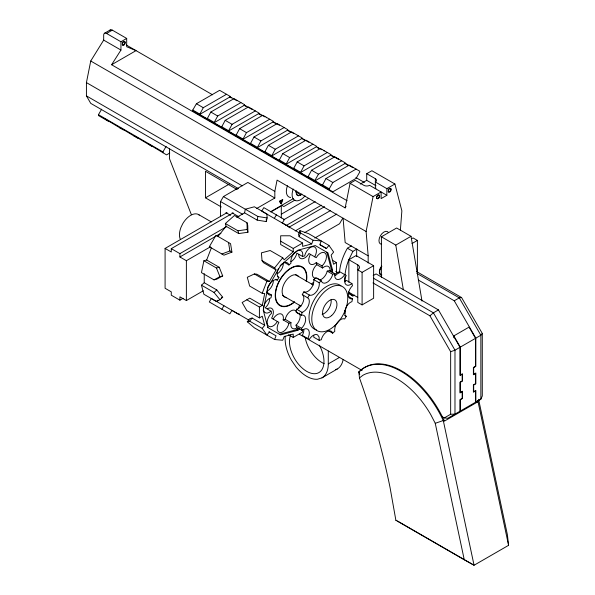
<?xml version="1.0" encoding="UTF-8"?>
<svg xmlns="http://www.w3.org/2000/svg" width="595" height="595" viewBox="0 0 595 595"><rect width="100%" height="100%" fill="white"/><g stroke="black" fill="none" stroke-linecap="round" stroke-linejoin="round"><path stroke-width="0.89" d="M220.537 216.491L220.552 201.556L223.422 196.573L247.862 182.449L274.83 198.016L274.83 191.374L277.077 180.107L366.103 231.507L368.171 255.835L368.171 263.035M453.829 337.715L453.829 335.907L469.076 327.101L475.546 338.31L475.546 366.215L473.397 367.457L473.397 374.761L475.546 373.519L475.546 383.649L473.389 384.898L473.389 392.202L475.546 390.952L475.546 402.25M416.656 271.61L461.571 297.537L482.292 333.438L482.292 395.987L480.864 399.178L447.79 418.278L444.309 417.913L441.996 416.582M400.376 230.198L401.87 210.861L394.902 184.011L371.89 170.728L366.728 173.703L366.728 180.345L375.356 185.328A4.068 2.35 0 0 1 376.003 185.811M313.87 335.61L313.699 337.164L319.165 340.325L321.3 339.752L321.791 338.101A8.494 4.901 -60 0 1 332.188 332.099L332.679 333.178L334.814 331.289L334.65 329.92A8.494 4.901 -60 0 1 343.657 318.719L344.669 319.032L346.238 316.317L345.457 315.595A8.494 4.901 -60 0 1 344.855 310.687M319.165 340.325L319.128 337.09L317.574 334.873A8.494 4.901 -60 0 0 310.33 337.96L309.311 339.44L302.282 335.387L303.063 333.765A8.494 4.901 -60 0 0 303.867 329.831M319.976 279.903A8.494 4.901 -60 0 0 326.729 272.77L327.213 271.127L329.355 270.554L334.814 273.707L334.65 275.269A8.494 4.901 -60 0 0 343.657 276.073L344.669 274.592M238.536 188.689L90.737 103.359L86.424 95.884L86.424 82.601L90.737 61.01L103.679 40.103L103.679 35.12A4.068 2.35 60 0 1 106.557 33.454L112.306 30.137L126.69 38.437L126.69 46.745L136.039 50.627L111.592 64.743L347.145 200.738M90.737 61.01L345.159 207.893L350.068 183.32L355.222 180.345L363.85 185.328A4.068 2.35 0 0 0 369.607 185.328L386.862 195.294L386.862 188.652L375.356 182.003A4.068 2.35 0 0 0 375.356 178.686L366.728 173.703M366.103 231.507L373.08 196.61L381.112 191.969L381.112 198.611L386.862 195.294M203.884 260.759L201.452 272.629L214.022 279.881L216.796 279.137L222.701 275.909L219.228 267.267L206.658 260.015L203.884 260.759L216.446 268.01L219.927 276.653L222.701 275.909M244.575 212.846L245.319 209.209L254.385 206.785L266.947 214.036L267.11 217.963L266.367 221.6L257.137 220.105L244.575 212.846L236.75 217.368M257.137 220.105L257.88 216.468L223.422 196.573M246.836 299.806L259.405 307.057L262.276 305.399L264.708 293.528L262.216 293.305L249.647 286.046L247.304 277.292L254.34 273.953L256.832 274.176L269.401 281.428L276.035 269.937L274.6 267.884L262.031 260.632L261.406 252.868L270.16 250.517L282.729 257.776L284.165 259.822L293.231 251.782L293.231 248.457L280.669 241.206M267.214 289.676A8.494 4.901 -60 0 0 271.573 295.061L271.015 297.76A8.494 4.901 -60 0 0 263.823 306.247M296.355 190.883L296.042 192.408L296.667 194.751L298.378 195.733L300.713 195.108L301.881 194.074M334.814 273.707L332.679 274.28L332.188 275.924A8.494 4.901 -60 0 1 321.791 281.933L321.3 280.847L315.841 277.694L313.699 279.591L313.87 280.959A8.494 4.901 -60 0 1 304.863 292.16L303.852 291.847L302.282 294.555L303.063 295.276A8.494 4.901 -60 0 1 297.864 308.679L296.593 309.221L296.02 312.018L301.487 315.171L302.669 315.053A8.494 4.901 -60 0 1 302.669 327.064L301.487 328.306L302.059 330.448L303.324 329.518A8.494 4.901 -60 0 1 308.53 336.919L307.749 338.54M301.487 315.171L302.059 312.375L303.324 311.832A8.494 4.901 -60 0 0 308.53 298.43L302.282 294.555M331.125 271.223L331.46 269.557L326.819 252.228M332.084 272.711L332.598 270.219L327.949 252.882L315.261 245.557L297.924 250.197L280.587 265.571L267.899 287.549L263.25 310.255L267.899 327.585M348.596 296.608L352.493 298.861L351.92 301.658L350.656 302.193A8.494 4.901 -60 0 0 345.457 308.664M282.38 199.548L280.937 203.706L279.501 201.214L282.737 199.756L281.301 203.914L279.501 201.214M206.658 260.015L211.351 247.914M262.216 293.305L266.91 281.204L269.401 281.428M299.932 230.622L298.489 234.333L299.121 236.676L311.683 243.935L313.126 240.224L321.255 240.953L319.812 244.657L326.454 248.494L328.946 245.393L308.686 233.701L299.932 230.622L300.557 232.972L299.121 236.676M269.401 331.98L266.91 335.074L262.216 328.403L264.708 325.301L252.139 318.05L249.796 318.675L247.304 321.776L254.34 327.823L274.6 339.514L276.035 335.811L268.962 331.742M356.896 249.052L352.872 251.38L348.529 260.417A38.645 22.312 -60 0 0 345.018 274.927M108.982 121.633L98.465 115.564L98.465 114.686L101.648 109.175M162.926 152.781L162.926 151.904L166.109 146.385M341.694 160.784L318.466 174.194L314.822 180.493L322.349 185.276L325.986 178.537L349.213 165.127L359.73 171.196L359.73 172.074L356.085 178.381L332.858 191.791L192.78 110.915L192.78 110.03L196.417 103.731L219.644 90.321L230.153 96.39L230.153 96.829L199.652 114.441L203.289 107.695L226.517 94.285M199.652 114.441L207.172 118.784L210.816 112.038L234.043 98.629L244.552 104.698L244.552 105.144L214.051 122.756L217.688 116.01L240.916 102.6M214.051 122.756L221.571 127.092L225.208 120.354L248.435 106.944L258.951 113.013L258.951 113.452L228.443 131.064L232.087 124.325L255.314 110.908M228.443 131.064L235.97 135.407L239.607 128.661L262.834 115.252L273.343 121.328L273.343 121.767L242.842 139.379L246.479 132.633L269.706 119.223M242.842 139.379L250.361 143.722L254.005 136.976L277.233 123.567L287.742 129.636L287.742 130.074L257.241 147.686L260.878 140.948L284.105 127.538M257.241 147.686L264.76 152.03L268.397 145.292L291.624 131.874L302.141 137.951L302.141 138.39L271.632 156.002L275.277 149.256L298.504 135.846M271.632 156.002L279.159 160.345L282.796 153.599L306.023 140.189L316.533 146.258L316.533 146.697L286.031 164.309L289.668 157.571L312.896 144.161M286.031 164.309L293.551 168.653L297.195 161.914L320.422 148.505L330.932 154.574L330.932 155.012L300.43 172.624L304.067 165.879L327.295 152.469M221.883 309.244L223.921 305.718M274.332 218.402L276.37 214.877M300.43 172.624L307.95 176.968L311.587 170.222L334.814 156.812L345.331 162.881L345.331 163.32L314.822 180.932M231.931 310.345L229.901 313.87L209.321 301.985L211.351 298.467L248.807 320.088M282.342 223.028L284.38 219.503L263.801 207.625L261.77 211.143L299.783 233.099M329.221 189.686L329.221 188.808L332.858 182.501L356.085 169.092M267.482 288.352A8.494 4.901 -60 0 1 277.367 280.111L278.884 277.493A8.494 4.901 -60 0 1 278.527 268.338M345.159 207.893L346.052 206.339M342.423 218.774L339.544 223.757L314.777 238.059M307.749 297.708L309.311 295.001L310.33 295.313A8.494 4.901 -60 0 0 319.337 284.113L319.165 282.744L313.699 279.591M111.592 64.743L120.941 50.062L120.941 41.762L106.557 33.454M482.292 333.438L480.864 335.238L475.836 338.146L475.836 366.379L473.68 367.621L473.68 374.262L475.836 373.02L475.836 383.812L473.68 385.062L473.68 391.703L475.836 390.461L475.874 402.056L480.864 399.178L480.864 335.238L459.295 297.872L416.916 273.41M217.993 236.423L226.122 226.308L225.379 223.527L234.445 215.487L247.007 222.746L247.751 225.52L247.914 232.251L238.684 233.56L226.122 226.308M274.6 267.884L282.729 257.776M247.304 321.776L249.647 321.144L252.139 318.05M302.059 330.448L296.593 327.287L296.02 325.153L297.203 323.911A8.494 4.901 -60 0 0 299.404 313.171M204.234 282.722L216.796 289.973L222.701 297.217L219.927 299.687L216.446 301.509L203.884 294.25L201.452 285.183L204.234 282.722L204.234 273.693M201.452 285.183L214.022 292.442L216.796 289.973M216.446 301.509L217.837 300.274M280.126 265.868A8.494 4.901 -60 0 1 288.925 264.998L290.992 263.168A8.494 4.901 -60 0 1 296.786 251.09A8.494 4.901 -60 0 1 302.587 256.467L304.655 255.917A8.494 4.901 -60 0 1 313.453 246.628A8.494 4.901 -60 0 1 314.696 256.817M319.165 282.744L321.3 280.847M279.457 334.256L296.786 329.615L298.69 327.927M267.378 327.287L280.587 334.918L297.924 330.27L299.828 328.581M372.983 282.93L429.932 315.811L433.405 312.821L438.441 309.913L460.009 347.279L460.009 375.512L462.174 374.27L462.174 380.912L460.009 382.154L460.009 392.953L462.174 391.703L462.174 398.345L460.009 399.595L460.009 411.219M464.271 559.783L395.876 520.29L390.082 487.684A562.119 324.543 60 0 0 362.653 386.988L359.484 377.937L362.794 375.356A67.83 39.158 60 0 1 430.743 414.589L435.25 423.305L464.271 559.783L474.059 565.25L508.576 545.325L507.416 534.868L478.588 399.305M345.189 281.353L346.461 280.431L351.92 283.584L352.493 285.719L351.318 286.969A8.494 4.901 -60 0 0 351.318 298.98L352.493 298.861M351.92 283.584L350.656 284.507A8.494 4.901 -60 0 1 345.457 277.114L346.238 275.492L339.202 271.432L338.191 272.919A8.494 4.901 -60 0 1 335.193 275.582M104.519 33.253L110.276 29.936M120.941 41.762L126.69 38.437M169.768 153.034L166.563 154.886L148.534 144.035L148.534 144.473M237.249 189.604L205.476 171.263L205.476 197.83L229.209 184.13M183.126 298.318L179.906 300.17L171.278 295.187L171.278 291.847L165.09 288.278L165.09 248.42L227.03 212.653M165.09 248.42L171.278 251.99L171.278 248.643L233.218 212.884M256.69 208.488L274.83 198.016M179.906 300.17L179.906 296.831L186.376 300.564L186.376 260.707L179.906 256.973L179.906 253.626L226.561 226.688M179.906 256.973L220.931 233.285M279.858 201.422L282.737 199.756M270.829 211.619L293.35 198.611M186.376 260.707L210.511 246.776M270.837 211.939L281.294 205.907L281.294 217.956M294.882 200.136L283.815 206.525L281.442 205.156M281.42 214.133L308.768 198.343M283.83 219.719L315.186 201.616M285.994 225.617L321.374 205.186M360.258 184.078L366.728 180.345M289.207 227.097L324.587 206.673M295.209 230.92L330.604 210.481M186.376 300.564L203.267 290.814M304.61 232.63L336.792 214.051M386.862 188.652L394.902 184.011M293.231 248.457L302.617 243.043L302.617 246.36L311.683 243.935M339.485 272.636A38.645 22.312 -60 0 1 347.406 248.219L351.429 245.899M335.015 274.243L336.45 273.41L336.45 262.574L333.572 264.232L331.147 255.166L333.639 252.072L328.946 245.393M381.402 277.285L381.402 236.795L396.642 227.989L411.026 236.297L422.004 301.033M348.863 259.732L356.085 255.56L373.63 265.69L373.63 298.236L362.095 304.9L357.781 302.409L357.781 264.879L348.863 259.732L348.863 282.335M262.276 305.399L249.714 298.14L242.143 302.513L246.836 310.642L259.405 317.894L262.276 316.235L264.708 325.301M381.402 236.795L395.779 245.095L411.026 236.297M357.781 264.879A6.099 3.525 0 0 1 357.781 269.862L362.095 272.354L373.63 265.69M412.008 243.534L417.393 240.425L417.393 272.071M373.199 275.567L376.077 273.908L438.441 309.913M348.187 293.298L352.872 296.005L354.486 295.075M288.523 334.71L293.231 337.432L302.617 332.01L302.617 329.518M285.139 336.235L285.139 338.986A30.509 17.612 60 0 0 291.453 360.25L295.923 366.788A30.509 17.612 60 0 0 317.499 379.238L321.969 377.862A30.509 17.612 60 0 0 328.284 363.895L339.514 357.409M418.285 280.007L454.26 300.78L459.295 297.872L461.571 297.537M321.969 377.862L337.209 369.056A30.509 17.612 60 0 0 343.151 359.514M460.009 347.279L454.982 350.187L450.653 351.704L450.653 414.254L444.309 417.913M460.299 411.048L460.299 399.758L462.456 398.516L462.456 391.205L460.299 392.455L460.299 382.317L462.456 381.075L462.456 373.772L460.299 375.014L460.299 347.116L475.546 338.31M508.576 545.325L477.837 400.747L477.116 401.164L477.316 402.108L444.242 421.208L444.041 420.263L435.25 423.305M214.022 279.881L219.927 276.653M221.31 297.946L222.701 297.217M221.883 253.998L229.901 250.956L231.931 252.131L223.921 255.173L209.321 246.739L215.955 235.248L230.555 243.675L231.931 252.131M335.439 369.607L337.209 369.056M216.446 268.01L219.228 267.267M273.127 319.017A8.494 4.901 -60 0 1 281.621 314.115L282.573 315A8.494 4.901 -60 0 1 283.175 319.917L285.236 319.366A8.494 4.901 -60 0 1 291.037 310.88A8.494 4.901 -60 0 1 296.838 312.665L300.43 314.74M267.371 308.76A8.494 4.901 -60 0 1 272.919 309.839A8.494 4.901 -60 0 1 271.618 318.147L278.884 322.341A8.494 4.901 -60 0 0 280.126 332.531L281.569 332.389A8.494 4.901 -60 0 0 288.925 323.241L290.992 322.683A8.494 4.901 -60 0 0 296.786 328.068M225.379 223.527L237.941 230.786L247.17 229.477L247.914 232.251M450.653 414.254L454.982 414.12L454.982 350.187L433.405 312.821L373.444 278.2M274.6 339.514L282.729 340.243L284.165 336.539L293.231 334.107L293.231 337.432M257.88 216.468L267.11 217.963M239.621 314.19L237.941 313.915L231.656 310.285M395.876 520.29L396.783 520.632M192.78 110.915L194.595 111.949M230.153 96.829L236.929 100.741M244.552 105.144L251.321 109.049M258.951 113.452L264.968 116.925M273.343 121.767L279.367 125.24M287.742 130.074L293.759 133.548M302.141 138.39L308.909 142.294M316.533 146.697L321.798 149.739M330.932 155.012L338.458 159.356L338.458 158.917M345.331 163.32L352.85 167.664L352.85 167.225M229.7 97.007L231.306 97.937M244.151 105.345L246.561 106.736M258.594 113.69L261.004 115.08M273.046 122.027L276.251 123.886M287.489 130.372L289.899 131.763M302.743 139.178L304.342 140.1M317.187 147.515L318.794 148.445M331.638 155.86L334.04 157.244M344.475 163.268L347.688 165.127M126.4 45.064L212.549 94.798M355.862 177.541L364.356 182.449M103.679 40.103L120.941 50.062M350.068 183.32L373.08 196.61M196.417 103.731L203.289 107.695M210.816 112.038L217.688 116.01M225.208 120.354L232.087 124.325M239.607 128.661L246.479 132.633M254.005 136.976L260.878 140.948M268.397 145.292L275.277 149.256M282.796 153.599L289.668 157.571M297.195 161.914L304.067 165.879M311.587 170.222L318.466 174.194M325.986 178.537L332.858 182.501M192.78 110.03L199.652 114.002M207.172 118.346L214.051 122.31M221.571 126.653L228.443 130.625M235.97 134.968L242.842 138.933M250.361 143.276L257.241 147.248M264.76 151.591L271.632 155.563M279.159 159.899L286.031 163.87M293.551 168.214L300.43 172.186M307.95 176.529L314.822 180.493M322.349 184.837L329.221 188.808M417.393 240.425L413.079 237.933A6.099 3.525 0 0 1 411.814 238.498M86.424 82.601L274.83 191.374M368.171 255.835L345.159 242.544L343.092 218.224M86.424 95.884L242.239 185.841M347.406 248.219L352.872 251.38M98.465 114.686L162.926 151.904M123.373 129.948L105.345 119.097L105.345 119.535M137.772 138.263L119.736 127.404L119.736 127.851M152.171 146.571L134.135 135.719L134.135 136.158M300.557 232.972L313.126 240.224M282.156 222.82L288.441 226.442L289.512 227.766M302.617 243.043L290.055 235.784L280.669 235.784L280.669 244.53L293.231 251.782M332.523 260.305L336.45 262.574M220.552 201.556L242.745 214.371M335.744 271.38L338.957 273.239M331.46 269.557L332.598 270.219M232.109 212.854L239.019 216.84M205.476 197.83L221.31 206.971M310.456 254.363A8.494 4.901 -60 0 0 309.504 263.288A8.494 4.901 -60 0 0 316.257 262.618L322.007 265.935L322.564 268.003A8.494 4.901 -60 0 1 330.032 271.595M302.587 256.467L296.838 253.15A8.494 4.901 -60 0 1 291.037 261.636M316.257 262.618L316.808 264.678L322.564 268.003M225.929 212.631L230.57 215.308M327.213 271.127L332.679 274.28M348.863 292.279L357.781 297.426M316.808 278.073L320.408 280.148M283.889 262.09L288.925 264.998M180.501 239.651A15.864 9.163 -60 0 1 180.947 227.439L182.732 223.727A15.864 9.163 -60 0 1 198.596 214.564L211.381 221.95M295.596 274.801L313.215 284.968M276.035 269.937L263.473 262.678L262.031 260.632M277.441 276.668L278.884 277.493M303.852 291.847L309.311 295.001M344.676 315.417L346.238 316.317M275.931 279.278L277.367 280.111M475.717 401.186L477.316 402.108M254.34 273.953L266.91 281.204M282.595 295.477L301.011 306.105M296.593 309.221L302.059 312.375M266.538 292.152L271.573 295.061M327.994 330.478L332.679 333.178M171.278 248.643L179.906 253.626M296.02 325.153L301.487 328.306M277.367 321.471A8.494 4.901 -60 0 1 267.921 325.487A8.494 4.901 -60 0 1 271.573 313.215L271.015 311.155L265.266 307.831A8.494 4.901 -60 0 0 269.714 298.564M285.236 319.366L290.992 322.683M283.175 319.917L288.925 323.241M296.786 329.615L297.924 330.27M299.33 334.212L362.102 370.454M249.647 321.144L262.216 328.403M397.579 521.094L474.059 565.25L443.32 420.68A73.728 42.565 60 0 0 358.845 371.905L359.566 371.496A73.728 42.565 60 0 1 444.041 420.263M320.177 244.857L326.454 248.494M295.685 191.62L300.713 195.108M296.332 194.215L298.378 195.733M348.529 291.974L352.872 296.005M198.596 214.564L199.213 215.145M214.022 292.442L219.927 299.687M454.26 300.78L475.836 338.146M453.829 335.907L460.299 347.116M429.932 315.811L450.653 351.704M191.374 214.691L169.523 158.806L169.523 148.839M237.941 230.786L238.684 233.56M395.779 245.095L403.358 289.78M228.525 242.5L229.901 250.956M359.484 377.937L358.845 371.905A556.243 321.151 60 0 1 359.744 374.419M266.27 219.243L266.367 221.6M247.007 222.746L247.17 229.477M375.356 178.686L375.356 188.652A4.068 2.35 0 0 0 376.003 188.161M362.095 272.354L362.095 304.9M356.665 249.193L356.665 256.586M345.159 309.705L345.159 313.349M328.284 351.057L328.284 363.895M324.059 150.602L324.059 151.041M266.471 117.356L266.471 117.795M259.405 307.057L259.405 317.894M252.072 109.041L252.072 109.48M390.402 188.34A2.03 1.175 -60 0 1 390.261 190.913A2.03 1.175 -60 0 1 388.133 191.65M388.133 189.991A2.03 1.175 -60 0 1 388.364 189.515M388.661 189.076A2.03 1.175 -60 0 1 389.755 188.28M376.858 196.157A2.03 1.175 -60 0 1 379.231 195.398A2.03 1.175 -60 0 1 377.751 198.47A2.03 1.175 -60 0 1 376.628 196.633M109.815 30.36A4.068 2.35 60 0 1 112.306 30.137M290.65 197.51A12.205 7.043 -60 0 1 287.489 185.722M305.027 195.852A12.205 7.043 -60 0 1 294.614 200.284A12.205 7.043 -60 0 1 293.246 189.046M381.469 244.277A7.118 4.113 -60 0 1 380.428 235.732A7.118 4.113 -60 0 1 388.349 232.37M381.648 275.366A6.612 3.815 -60 0 1 381.648 266.017M123.455 41.553A2.03 1.175 -60 0 1 124.705 43.323A2.03 1.175 -60 0 1 122.213 44.766M122.213 43.1A2.03 1.175 -60 0 1 122.436 42.624M122.734 42.193A2.03 1.175 -60 0 1 123.083 41.821M345.055 281.866A38.645 22.312 -60 0 1 344.907 276.645M381.834 274.905A6.099 3.525 -60 0 1 381.834 266.277M298.697 254.511A8.494 4.901 -60 0 0 302.401 258.773A8.494 4.901 -60 0 0 308.946 253.492L316.205 257.687A8.494 4.901 -60 0 1 325.658 253.671A8.494 4.901 -60 0 1 322.007 265.935M311.698 284.098A8.494 4.901 -60 0 1 313.149 282.573M294.466 302.111A22.372 12.919 -60 0 1 275.254 296.697A22.372 12.919 -60 0 1 292.19 267.371A22.372 12.919 -60 0 1 306.485 281.301M273.373 280.676A8.494 4.901 -60 0 1 267.371 291.074M283.376 263.354A8.494 4.901 -60 0 1 277.374 273.752M271.015 311.155A8.494 4.901 -60 0 1 263.667 306.908M315.357 278.222A8.494 4.901 -60 0 1 312.412 273.016A8.494 4.901 -60 0 1 316.808 264.678M298.72 308.545A8.494 4.901 -60 0 1 299.501 305.228M316.428 329.913A25.421 14.682 -60 0 1 313.952 300.259A25.421 14.682 -60 0 1 340.965 285.883M331.095 299.768A10.167 5.868 -60 0 1 322.155 314.391M294.406 301.821A21.963 12.681 -60 0 1 275.545 296.503A21.963 12.681 -60 0 1 292.167 267.713A21.963 12.681 -60 0 1 306.202 281.39M286.582 297.745A12.614 7.281 -60 0 1 284.73 282.618A12.614 7.281 -60 0 1 298.757 276.653M324.208 363.694A24.41 14.094 60 0 1 305.287 338.168M319.359 345.182A24.41 14.094 60 0 1 320.236 371.63A24.41 14.094 60 0 1 298.162 363.813A24.41 14.094 60 0 1 290.598 335M390.112 191.702A2.03 1.175 -60 0 0 390.759 188.548A2.03 1.175 -60 0 0 388.349 190.683A2.03 1.175 -60 0 0 390.112 191.702M378.606 198.343A2.03 1.175 -60 0 0 379.253 195.19A2.03 1.175 -60 0 0 376.843 197.324A2.03 1.175 -60 0 0 378.606 198.343M124.184 44.811A2.03 1.175 -60 0 0 124.831 41.657A2.03 1.175 -60 0 0 122.429 43.792A2.03 1.175 -60 0 0 124.184 44.811M331.631 315.566A10.167 5.868 -60 0 0 334.851 299.813A10.167 5.868 -60 0 0 322.825 310.478A10.167 5.868 -60 0 0 331.631 315.566M334.42 325.986A25.421 14.682 -60 0 0 342.482 286.597A25.421 14.682 -60 0 0 312.405 313.267A25.421 14.682 -60 0 0 334.42 325.986"/></g></svg>
